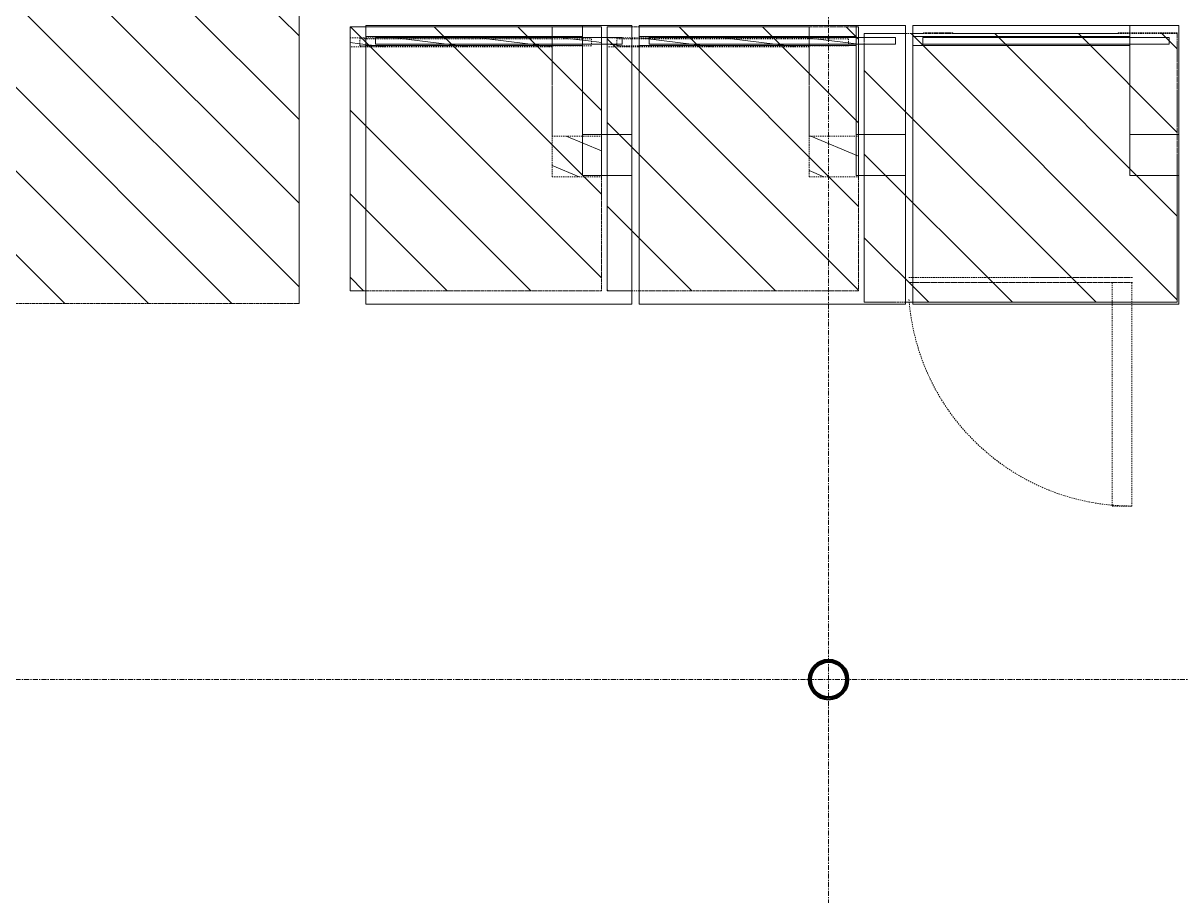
# Model space of a CAD drawing. Header units: inches. Extents: x 12491 to 15223, y 922 to 3433.
# Drawn here: x 13978.3 to 14095.7, y 2098.4 to 2187 of the extents above; entities that cross this region are included whole.
import ezdxf

# ---------------------------------------------------------------- set-up
doc = ezdxf.new("R2010")
doc.units = ezdxf.units.IN
doc.header["$MEASUREMENT"] = 0
doc.linetypes.add('Demolished', pattern=[0.1875, 0.125, -0.0625])
doc.linetypes.add('Grid Line 1_2_', pattern=[0.875, 0.5, -0.125, 0.125, -0.125])
for name, color, linetype, lineweight in [('I-FURN-2', 254, 'Demolished', 9), ('I-FURN-3', 10, 'Demolished', 9), ('M-EQPM-1', 50, 'Continuous', 9), ('M-EQPM-2', 10, 'Demolished', 9), ('M-EQPM-3', 21, 'Demolished', 9), ('M-EQPM-4', 254, 'Demolished', 9), ('S-COLS-4', 52, 'Continuous', 50), ('S-COLS-5', 52, 'Continuous', 9), ('S-GRID-1', 1, 'Grid Line 1_2_', 9)]:
    doc.layers.add(name, color=color, linetype=linetype, lineweight=lineweight)
doc.layers.add('S-COLS-3', color=215, linetype='Continuous', lineweight=18, transparency=0.4)
pattern_1 = [(135, (-12918.903, -2159.813), (-4.2426407, -4.2426407), [])]
pattern_2 = [(172.929, (-12918.903, -13.289), (-4.24298262, -0.525690454), [])]
pattern_3 = [(135, (-12944.986, -2159.813), (-4.2426407, -4.2426407), [])]
pattern_4 = [(172.929, (-12944.986, -13.289), (-4.24298262, -0.525690454), [])]
pattern_5 = [(135, (-12974.194, -2158.645), (-4.2426407, -4.2426407), [])]

# ---------------------------------------------------------------- blocks, each defined once
blk = doc.blocks.new('Table-Rectangular - 72_ x 30_-V19-DEMO _ NEW PLAN SUPERIMPOSED - 1ST FLOOR')
at = {"layer": 'I-FURN-3'}
h = blk.add_hatch(dxfattribs=at)
h.set_pattern_fill('FP_16', color=256, style=0, pattern_type=2)
h.set_pattern_definition([(225, (2194.516, -12890.344), (4.2426407, -4.2426407), [])])
h.paths.add_polyline_path([(36, 15), (-36, 15), (-36, -15), (36, -15)], flags=0)
at = {"layer": 'I-FURN-2'}
for p, q in [((-36, -15), (-36, 15)), ((-36, 15), (36, 15)), ((36, 15), (36, -15)), ((36, -15), (-36, -15))]:
    blk.add_line(p, q, dxfattribs=at)
at = {"layer": 'I-FURN-3'}
for p, q in [((36, 15), (-36, 15)), ((-36, 15), (-36, -15)), ((36, -15), (36, 15)), ((-36, -15), (36, -15))]:
    blk.add_line(p, q, dxfattribs=at)
blk = doc.blocks.new('_Front Washer - MAT12-V34-DEMO _ NEW PLAN SUPERIMPOSED - 1ST FLOOR')
at = {"layer": 'M-EQPM-2'}
h = blk.add_hatch(dxfattribs=at)
h.set_pattern_fill('FP_45', color=256, style=0, pattern_type=2)
h.set_pattern_definition(pattern_1)
h.paths.add_polyline_path([(10.94, 25.66), (12.11, 25.66), (12.11, 26.75), (-8.39, 26.75), (-8.39, 25.66), (7.66, 25.66)], flags=0)
h = blk.add_hatch(dxfattribs=at)
h.set_pattern_fill('FP_45', color=256, style=0, pattern_type=2)
h.set_pattern_definition(pattern_1)
h.paths.add_polyline_path([(12.11, 0), (17.11, 0), (17.11, 26.75), (-8.39, 26.75), (-8.39, 0)], flags=0)
h = blk.add_hatch(dxfattribs=at)
h.set_pattern_fill('FP_45', color=256, style=0, pattern_type=2)
h.set_pattern_definition(pattern_1)
h.paths.add_polyline_path([(14.23, 15.69), (17.11, 15.69), (17.11, 26.75), (12.11, 26.75), (12.11, 15.69)], flags=0)
h = blk.add_hatch(dxfattribs=at)
h.set_pattern_fill('FP_47', color=256, style=0, pattern_type=2)
h.set_pattern_definition(pattern_2)
h.paths.add_polyline_path([(-8.39, 24.75), (17.11, 24.75), (17.11, 25.66), (-8.39, 25.66), (-8.39, 25.24)], flags=0)
h.paths.add_polyline_path([(15.21, 24.84), (-7.39, 24.84), (-7.39, 25.56), (16.11, 25.56), (16.11, 24.84)], flags=0)
h = blk.add_hatch(dxfattribs=at)
h.set_pattern_fill('FP_47', color=256, style=0, pattern_type=2)
h.set_pattern_definition(pattern_2)
h.paths.add_polyline_path([(7.66, 24.84), (16.11, 24.84), (16.11, 25.56), (-7.39, 25.56), (-7.39, 24.84), (4.37, 24.84)], flags=0)
h = blk.add_hatch(dxfattribs=at)
h.set_pattern_fill('FP_46', color=256, style=0, pattern_type=2)
h.set_pattern_definition([(157.09, (-12918.903, -390.055), (-4.2425945, -1.7928471), [])])
h.paths.add_polyline_path([(12.11, 11.55), (17.11, 11.55), (17.11, 15.69), (12.11, 15.69), (12.11, 13.47)], flags=0)
for p, q in [((-8.39, 25.66), (-8.39, 26.75)), ((-8.39, 26.75), (12.11, 26.75)), ((-8.39, 24.75), (-8.39, 26.75)), ((-8.39, 26.75), (-6.79, 26.75)), ((-6.79, 26.75), (17.11, 26.75)), ((17.11, 26.75), (-6.79, 26.75)), ((-6.79, 26.75), (17.11, 26.75)), ((12.11, 15.69), (12.11, 26.75)), ((17.11, 26.75), (12.11, 26.75)), ((17.11, 26.75), (17.11, 15.69)), ((17.11, 25.8), (17.11, 26.75)), ((17.11, 25.8), (17.11, 26.75)), ((17.11, 26.75), (17.11, 25.8)), ((-8.39, 24.75), (-8.39, 25.66)), ((-8.39, 25.66), (12.11, 25.66)), ((12.11, 24.75), (-8.39, 24.75)), ((-8.39, 24.75), (-8.39, 0)), ((-7.39, 24.84), (-7.39, 25.56)), ((-7.39, 25.56), (12.11, 25.56)), ((12.11, 24.84), (-7.39, 24.84)), ((15.21, 25.56), (16.11, 25.56)), ((16.11, 24.84), (15.21, 24.84)), ((16.11, 25.56), (16.11, 24.84)), ((17.11, 25.68), (17.11, 25.8)), ((17.11, 25.68), (17.11, 25.8)), ((17.11, 25.8), (17.11, 25.68)), ((17.11, 25.01), (17.11, 25.66)), ((17.11, 25.01), (17.11, 25.66)), ((17.11, 25.66), (17.11, 25.01)), ((17.11, 24.89), (17.11, 25)), ((17.11, 24.89), (17.11, 25)), ((17.11, 25), (17.11, 24.89)), ((17.11, 24.75), (17.11, 24.89)), ((17.11, 24.75), (17.11, 24.89)), ((17.11, 24.89), (17.11, 24.75)), ((17.11, 11.69), (17.11, 24.75)), ((17.11, 11.69), (17.11, 24.75)), ((17.11, 24.75), (17.11, 11.69)), ((12.11, 11.55), (12.11, 15.69)), ((12.11, 15.69), (17.11, 15.69)), ((17.11, 15.69), (17.11, 11.55)), ((12.11, 11.55), (17.11, 11.55)), ((17.11, 11.69), (17.11, 11.55)), ((17.11, 0), (17.11, 11.55)), ((17.11, 11.55), (17.11, 0)), ((-8.39, 0), (17.11, 0)), ((17.11, 0), (-6.79, 0))]:
    blk.add_line(p, q, dxfattribs=at)
at = {"layer": 'M-EQPM-4'}
for p, q in [((-8.39, 26.75), (-6.79, 26.75)), ((-8.39, 24.75), (-8.39, 26.75)), ((-6.79, 26.75), (-8.39, 26.75)), ((-8.39, 26.75), (-8.39, 24.75)), ((12.11, 26.75), (12.11, 25.66)), ((-8.39, 0), (-8.39, 24.75)), ((12.11, 25.66), (12.11, 24.75)), ((12.11, 25.56), (15.21, 25.56)), ((15.21, 24.84), (12.11, 24.84)), ((12.11, 24.75), (12.11, 11.55)), ((17.11, 11.55), (17.11, 11.69)), ((17.11, 11.55), (17.11, 11.69)), ((-6.79, 0), (-8.39, 0))]:
    blk.add_line(p, q, dxfattribs=at)
blk = doc.blocks.new('_Front Washer - MAT12-V35-DEMO _ NEW PLAN SUPERIMPOSED - 1ST FLOOR')
at = {"layer": 'M-EQPM-2'}
h = blk.add_hatch(dxfattribs=at)
h.set_pattern_fill('FP_48', color=256, style=0, pattern_type=2)
h.set_pattern_definition(pattern_3)
h.paths.add_polyline_path([(11.14, 25.66), (12.11, 25.66), (12.11, 26.75), (-8.39, 26.75), (-8.39, 25.66), (7.85, 25.66)], flags=0)
h = blk.add_hatch(dxfattribs=at)
h.set_pattern_fill('FP_48', color=256, style=0, pattern_type=2)
h.set_pattern_definition(pattern_3)
h.paths.add_polyline_path([(12.11, 0), (17.11, 0), (17.11, 26.75), (-8.39, 26.75), (-8.39, 0)], flags=0)
h = blk.add_hatch(dxfattribs=at)
h.set_pattern_fill('FP_48', color=256, style=0, pattern_type=2)
h.set_pattern_definition(pattern_3)
h.paths.add_polyline_path([(14.42, 15.69), (17.11, 15.69), (17.11, 26.75), (12.11, 26.75), (12.11, 15.69)], flags=0)
h = blk.add_hatch(dxfattribs=at)
h.set_pattern_fill('FP_50', color=256, style=0, pattern_type=2)
h.set_pattern_definition(pattern_4)
h.paths.add_polyline_path([(-5.87, 24.75), (17.11, 24.75), (17.11, 25.66), (-8.39, 25.66), (-8.39, 24.75)], flags=0)
h.paths.add_polyline_path([(16.11, 24.84), (-7.39, 24.84), (-7.39, 25.56), (16.11, 25.56), (16.11, 25.24)], flags=0)
h = blk.add_hatch(dxfattribs=at)
h.set_pattern_fill('FP_50', color=256, style=0, pattern_type=2)
h.set_pattern_definition(pattern_4)
h.paths.add_polyline_path([(4.57, 24.84), (16.11, 24.84), (16.11, 25.56), (-7.39, 25.56), (-7.39, 24.84), (1.28, 24.84)], flags=0)
h = blk.add_hatch(dxfattribs=at)
h.set_pattern_fill('FP_49', color=256, style=0, pattern_type=2)
h.set_pattern_definition([(157.09, (-12944.986, -390.055), (-4.2425945, -1.7928471), [])])
h.paths.add_polyline_path([(12.11, 11.55), (17.11, 11.55), (17.11, 15.69), (12.11, 15.69), (12.11, 13.47)], flags=0)
for p, q in [((-8.39, 26.75), (-5.87, 26.75)), ((-8.39, 25.8), (-8.39, 26.75)), ((-5.87, 26.75), (-8.39, 26.75)), ((-8.39, 26.75), (-8.39, 25.8)), ((-8.39, 25.8), (-8.39, 26.75)), ((-8.39, 26.75), (-5.87, 26.75)), ((-5.87, 26.75), (12.11, 26.75)), ((-5.87, 26.75), (-5.12, 26.75)), ((-5.12, 26.75), (17.11, 26.75)), ((17.11, 26.75), (-5.12, 26.75)), ((-5.12, 26.75), (17.11, 26.75)), ((12.11, 15.69), (12.11, 26.75)), ((17.11, 26.75), (12.11, 26.75)), ((17.11, 26.75), (17.11, 15.69)), ((17.11, 25.8), (17.11, 26.75)), ((17.11, 25.8), (17.11, 26.75)), ((17.11, 26.75), (17.11, 25.8)), ((-8.39, 25.68), (-8.39, 25.8)), ((-8.39, 25.8), (-8.39, 25.68)), ((-8.39, 25.68), (-8.39, 25.8)), ((-8.39, 25.01), (-8.39, 25.66)), ((-8.39, 25.66), (-8.39, 25.01)), ((-8.39, 25.01), (-8.39, 25.66)), ((-8.39, 24.89), (-8.39, 25)), ((-8.39, 25), (-8.39, 24.89)), ((-8.39, 24.89), (-8.39, 25)), ((-8.39, 24.75), (-8.39, 24.89)), ((-8.39, 24.89), (-8.39, 24.75)), ((-8.39, 24.75), (-8.39, 24.89)), ((-8.39, 11.69), (-8.39, 24.75)), ((-5.87, 25.66), (12.11, 25.66)), ((-5.87, 25.56), (12.11, 25.56)), ((12.11, 24.84), (-5.87, 24.84)), ((12.11, 24.75), (-5.87, 24.75)), ((17.11, 25.69), (17.11, 25.8)), ((17.11, 25.69), (17.11, 25.8)), ((17.11, 25.8), (17.11, 25.69)), ((17.11, 25.01), (17.11, 25.66)), ((17.11, 25.01), (17.11, 25.66)), ((17.11, 25.66), (17.11, 25.01)), ((17.11, 24.89), (17.11, 24.99)), ((17.11, 24.89), (17.11, 24.99)), ((17.11, 24.99), (17.11, 24.89)), ((17.11, 24.75), (17.11, 24.89)), ((17.11, 24.75), (17.11, 24.89)), ((17.11, 24.89), (17.11, 24.75)), ((17.11, 11.69), (17.11, 24.75)), ((17.11, 11.69), (17.11, 24.75)), ((17.11, 24.75), (17.11, 11.69)), ((12.11, 11.55), (12.11, 15.69)), ((12.11, 15.69), (17.11, 15.69)), ((17.11, 15.69), (17.11, 11.55)), ((-8.39, 11.69), (-8.39, 0)), ((-8.39, 0), (-8.39, 11.69)), ((12.11, 11.55), (17.11, 11.55)), ((17.11, 11.69), (17.11, 11.55)), ((17.11, 0), (17.11, 11.55)), ((17.11, 11.55), (17.11, 0)), ((-8.39, 0), (17.11, 0)), ((-5.87, 0), (-8.39, 0)), ((17.11, 0), (-5.12, 0))]:
    blk.add_line(p, q, dxfattribs=at)
at = {"layer": 'M-EQPM-3'}
for p, q in [((-8.39, 25.66), (-8.39, 26.75)), ((-8.39, 26.75), (-5.87, 26.75)), ((-8.39, 24.75), (-8.39, 25.66)), ((-8.39, 25.66), (-5.87, 25.66)), ((-5.87, 24.75), (-8.39, 24.75)), ((-8.39, 24.75), (-8.39, 11.69)), ((-7.39, 24.84), (-7.39, 25.56)), ((-7.39, 25.56), (-5.87, 25.56)), ((-5.87, 24.84), (-7.39, 24.84))]:
    blk.add_line(p, q, dxfattribs=at)
at = {"layer": 'M-EQPM-4'}
for p, q in [((-5.87, 26.75), (-5.12, 26.75)), ((-5.12, 26.75), (-5.87, 26.75)), ((12.11, 26.75), (12.11, 25.66)), ((12.11, 25.66), (12.11, 24.75)), ((12.11, 25.56), (16.11, 25.56)), ((16.11, 24.84), (12.11, 24.84)), ((12.11, 24.75), (12.11, 11.55)), ((16.11, 25.56), (16.11, 24.84)), ((17.11, 11.55), (17.11, 11.69)), ((17.11, 11.55), (17.11, 11.69)), ((-5.12, 0), (-5.87, 0))]:
    blk.add_line(p, q, dxfattribs=at)
blk = doc.blocks.new('_Stacked Dryer - D6 - DG26CS-V38-DEMO _ NEW PLAN SUPERIMPOSED - 1ST FLOOR')
at = {"layer": 'M-EQPM-2'}
h = blk.add_hatch(dxfattribs=at)
h.set_pattern_fill('FP_57', color=256, style=0, pattern_type=2)
h.set_pattern_definition(pattern_5)
h.paths.add_polyline_path([(-11.51, 0), (20.24, 0), (20.24, 27.25), (-11.51, 27.25), (-11.51, 14.64)], flags=0)
h = blk.add_hatch(dxfattribs=at)
h.set_pattern_fill('FP_57', color=256, style=0, pattern_type=2)
h.set_pattern_definition(pattern_5)
h.paths.add_polyline_path([(-5.51, 27.25), (-2.51, 27.25), (-2.51, 27.31), (-5.51, 27.31)], flags=0)
h = blk.add_hatch(dxfattribs=at)
h.set_pattern_fill('FP_57', color=256, style=0, pattern_type=2)
h.set_pattern_definition(pattern_5)
h.paths.add_polyline_path([(14.24, 27.25), (20.24, 27.25), (20.24, 27.31), (14.24, 27.31)], flags=0)
for p, q in [((20.24, 27.25), (-11.51, 27.25)), ((-11.51, 27.25), (-11.51, 0)), ((-11.51, 26.96), (-11.51, 27.25)), ((-11.51, 27.25), (-7.33, 27.25)), ((-6.58, 27.25), (-5.51, 27.25)), ((-2.51, 27.31), (-5.51, 27.31)), ((-5.51, 27.31), (-5.51, 27.25)), ((-2.51, 27.25), (-5.51, 27.25)), ((-5.51, 27.25), (-2.51, 27.25)), ((-5.51, 27.25), (-2.51, 27.25)), ((-2.51, 27.31), (-2.51, 27.25)), ((-2.51, 27.25), (14.24, 27.25)), ((20.24, 27.31), (14.24, 27.31)), ((14.24, 27.31), (14.24, 27.25)), ((20.24, 27.25), (14.24, 27.25)), ((14.24, 27.25), (20.24, 27.25)), ((14.24, 27.25), (20.24, 27.25)), ((20.24, 27.31), (20.24, 27.25)), ((20.24, 0), (20.24, 27.25)), ((20.24, 27.25), (20.24, 26.96)), ((-11.51, 26.85), (-11.51, 26.96)), ((-11.51, 26.18), (-11.51, 26.84)), ((-11.51, 26.06), (-11.51, 26.16)), ((-11.51, 12.86), (-11.51, 26.06)), ((20.24, 26.94), (20.24, 26.08)), ((20.24, 26.06), (20.24, 12.86)), ((-11.51, 0), (-11.51, 12.86)), ((20.24, 12.86), (20.24, 0)), ((13.64, 2), (13.64, -20.68)), ((15.64, -20.68), (15.64, 2)), ((-11.51, 0), (20.24, 0)), ((-7.33, 0), (-11.51, 0)), ((20.24, 0), (-6.58, 0)), ((-11.51, 0), (-7.33, 0)), ((-6.58, 0), (20.24, 0)), ((13.66, 0), (-4.94, 0)), ((-4.94, 0), (13.66, 0)), ((13.64, -20.68), (15.64, -20.68))]:
    blk.add_line(p, q, dxfattribs=at)
blk.add_arc((15.64, 2), 22.68, 184.3791, 270, dxfattribs=at)
at = {"layer": 'M-EQPM-4'}
for p, q in [((-7.33, 27.25), (-6.58, 27.25)), ((-5.51, 27.31), (-2.51, 27.31)), ((-5.51, 27.31), (-5.51, 27.25)), ((-2.51, 27.25), (-2.51, 27.31)), ((14.24, 27.31), (20.24, 27.31)), ((14.24, 27.31), (14.24, 27.25)), ((20.24, 27.25), (20.24, 27.31)), ((-6, 2.5), (-6.98, 2.5)), ((-6.98, 2.5), (15.7, 2.5)), ((5.55, 2.5), (-6, 2.5)), ((7.86, 2.5), (5.55, 2.5)), ((15.7, 2.5), (7.86, 2.5)), ((15.7, 2), (-6.98, 2)), ((-6.98, 2), (15.7, 2)), ((20.11, 0), (-11.39, 0)), ((-8.39, 0), (17.11, 0)), ((-6.58, 0), (-7.33, 0)), ((-4.94, 0), (-2.33, 0)), ((13.67, 0), (-4.94, 0)), ((-4.52, 0), (-4.94, 0)), ((-4.94, 0), (13.67, 0)), ((5.42, 0), (-4.52, 0)), ((-2.33, 0), (9.41, 0)), ((9.41, 0), (13.24, 0)), ((13.24, 0), (13.67, 0)), ((-11.39, 0), (-8.39, 0)), ((-7.33, 0), (-6.58, 0)), ((13.67, 0), (5.42, 0)), ((17.11, 0), (20.11, 0))]:
    blk.add_line(p, q, dxfattribs=at)
blk = doc.blocks.new('_Front Washer - MAH21-V150-DEMO _ NEW PLAN SUPERIMPOSED - 1ST FLOOR')
at = {"layer": 'M-EQPM-1'}
for p, q in [((-9.14, 28.25), (17.86, 28.25)), ((-9.14, 28.11), (-9.14, 28.25)), ((-9.14, 28.11), (-9.14, 28.25)), ((-9.14, 28.25), (12.86, 28.25)), ((17.86, 28.25), (-9.14, 28.25)), ((-9.14, 28.25), (-9.14, 28.11)), ((-9.14, 28.11), (-9.14, 28.25)), ((-9.14, 28.25), (17.86, 28.25)), ((12.86, 28.11), (12.86, 28.25)), ((12.86, 28.25), (12.86, 28.11)), ((17.86, 28.25), (12.86, 28.25)), ((17.86, 28.25), (17.86, 17.19)), ((17.86, 28.11), (17.86, 28.25)), ((17.86, 28.11), (17.86, 28.25)), ((17.86, 28.25), (17.86, 28.11)), ((-9.14, 26.92), (-9.14, 28.11)), ((-9.14, 27.16), (-9.14, 28.11)), ((-9.14, 28.11), (-9.14, 26.92)), ((-9.14, 26.92), (-9.14, 28.11)), ((-9.14, 26.92), (-9.14, 27.16)), ((-9.14, 27.16), (12.86, 27.16)), ((-8.14, 27.03), (12.86, 27.03)), ((-8.14, 26.92), (-8.14, 27.02)), ((12.86, 17.19), (12.86, 28.11)), ((12.86, 28.11), (12.86, 27.16)), ((12.86, 27.16), (12.86, 27.01)), ((12.86, 27.03), (14.76, 27.03)), ((14.76, 27.03), (15.34, 27.03)), ((15.34, 27.03), (16.86, 27.03)), ((16.86, 27.02), (16.86, 26.92)), ((17.86, 27.16), (17.86, 28.11)), ((17.86, 27.16), (17.86, 28.11)), ((17.86, 28.11), (17.86, 27.16)), ((17.86, 26.92), (17.86, 27.16)), ((17.86, 26.92), (17.86, 27.16)), ((17.86, 27.16), (17.86, 26.92)), ((-9.14, 26.25), (-9.14, 26.92)), ((-9.14, 26.25), (-9.14, 26.92)), ((-9.14, 26.92), (-9.14, 26.25)), ((-9.14, 26.25), (-9.14, 26.92)), ((9.76, 26.25), (-9.14, 26.25)), ((-9.14, 26.25), (-9.14, 26.2)), ((-9.14, 26.2), (-9.14, 26.25)), ((-9.14, 26.2), (-9.14, 26.11)), ((-9.14, 26.11), (-9.14, 26.2)), ((-9.14, 26.11), (-9.14, 0)), ((-9.14, 1.36), (-9.14, 26.11)), ((-8.14, 26.37), (-8.14, 26.92)), ((9.76, 26.37), (-8.14, 26.37)), ((12.86, 26.37), (9.76, 26.37)), ((12.86, 26.25), (9.76, 26.25)), ((12.86, 27.01), (12.86, 26.25)), ((14.76, 26.37), (12.86, 26.37)), ((12.86, 26.25), (12.86, 26.12)), ((12.86, 26.11), (12.86, 13.05)), ((15.34, 26.37), (14.76, 26.37)), ((16.86, 26.37), (15.34, 26.37)), ((16.86, 26.92), (16.86, 26.37)), ((17.86, 26.25), (17.86, 26.92)), ((17.86, 26.25), (17.86, 26.92)), ((17.86, 26.92), (17.86, 26.25)), ((17.86, 26.2), (17.86, 26.25)), ((17.86, 26.2), (17.86, 26.25)), ((17.86, 26.25), (17.86, 26.2)), ((17.86, 26.11), (17.86, 26.2)), ((17.86, 26.11), (17.86, 26.2)), ((17.86, 26.2), (17.86, 26.11)), ((17.86, 13.05), (17.86, 26.11)), ((17.86, 13.05), (17.86, 26.11)), ((17.86, 26.11), (17.86, 13.05)), ((12.86, 13.05), (12.86, 17.19)), ((12.86, 17.19), (14.76, 17.19)), ((14.76, 17.19), (17.86, 17.19)), ((17.86, 17.19), (17.86, 13.05)), ((12.86, 13.05), (14.76, 13.05)), ((14.76, 13.05), (17.86, 13.05)), ((17.86, 0), (17.86, 13.05)), ((17.86, 13.05), (17.86, 1.36)), ((-9.14, 0), (-9.14, 1.36)), ((17.86, 1.36), (17.86, 0)), ((-9.14, 0), (17.86, 0)), ((17.86, 0), (-9.14, 0))]:
    blk.add_line(p, q, dxfattribs=at)
blk = doc.blocks.new('_Front Washer - MAH21-V151-DEMO _ NEW PLAN SUPERIMPOSED - 1ST FLOOR')
at = {"layer": 'M-EQPM-1'}
for p, q in [((-9.14, 28.25), (17.86, 28.25)), ((-9.14, 28.11), (-9.14, 28.25)), ((-9.14, 28.11), (-9.14, 28.25)), ((-9.14, 28.25), (12.86, 28.25)), ((17.86, 28.25), (-9.14, 28.25)), ((-9.14, 28.25), (-9.14, 28.11)), ((-9.14, 28.11), (-9.14, 28.25)), ((-9.14, 28.25), (17.86, 28.25)), ((12.86, 28.11), (12.86, 28.25)), ((12.86, 28.25), (12.86, 28.11)), ((17.86, 28.25), (12.86, 28.25)), ((17.86, 28.25), (17.86, 27.44)), ((17.86, 27.44), (17.86, 28.25)), ((17.86, 27.44), (17.86, 28.25)), ((17.86, 28.25), (17.86, 27.44)), ((-9.14, 26.93), (-9.14, 28.11)), ((-9.14, 27.16), (-9.14, 28.11)), ((-9.14, 28.11), (-9.14, 26.93)), ((-9.14, 26.93), (-9.14, 28.11)), ((-9.14, 26.93), (-9.14, 27.16)), ((-9.14, 27.16), (12.86, 27.16)), ((-8.14, 27.03), (12.86, 27.03)), ((-8.14, 26.93), (-8.14, 27.02)), ((12.86, 17.19), (12.86, 28.11)), ((12.86, 28.11), (12.86, 27.16)), ((12.86, 27.16), (12.86, 27.02)), ((12.86, 27.03), (13.09, 27.03)), ((13.09, 27.03), (13.68, 27.03)), ((13.69, 27.03), (16.86, 27.03)), ((16.86, 27.03), (16.86, 26.37)), ((17.86, 27.44), (17.86, 17.19)), ((17.86, 27.16), (17.86, 27.44)), ((17.86, 27.16), (17.86, 27.44)), ((17.86, 27.44), (17.86, 27.16)), ((17.86, 26.25), (17.86, 27.16)), ((17.86, 26.25), (17.86, 27.16)), ((17.86, 27.16), (17.86, 26.25)), ((-9.14, 26.25), (-9.14, 26.92)), ((-9.14, 26.25), (-9.14, 26.92)), ((-9.14, 26.92), (-9.14, 26.25)), ((-9.14, 26.25), (-9.14, 26.92)), ((8.09, 26.25), (-9.14, 26.25)), ((-9.14, 26.25), (-9.14, 26.2)), ((-9.14, 26.2), (-9.14, 26.25)), ((-9.14, 26.2), (-9.14, 26.11)), ((-9.14, 26.11), (-9.14, 26.2)), ((-9.14, 26.11), (-9.14, 0)), ((-9.14, 1.36), (-9.14, 26.11)), ((-8.14, 26.37), (-8.14, 26.92)), ((8.09, 26.37), (-8.14, 26.37)), ((12.86, 26.37), (8.09, 26.37)), ((12.86, 26.25), (8.09, 26.25)), ((12.86, 26.99), (12.86, 26.25)), ((13.09, 26.37), (12.86, 26.37)), ((12.86, 26.25), (12.86, 26.13)), ((12.86, 26.11), (12.86, 13.05)), ((13.68, 26.37), (13.09, 26.37)), ((16.86, 26.37), (13.69, 26.37)), ((17.86, 13.05), (17.86, 26.25)), ((17.86, 13.05), (17.86, 26.25)), ((17.86, 26.25), (17.86, 13.05)), ((12.86, 13.05), (12.86, 17.19)), ((12.86, 17.19), (13.09, 17.19)), ((13.09, 17.19), (13.68, 17.19)), ((13.68, 17.19), (17.86, 17.19)), ((17.86, 17.19), (17.86, 13.05)), ((12.86, 13.05), (13.09, 13.05)), ((13.09, 13.05), (13.68, 13.05)), ((13.68, 13.05), (17.86, 13.05)), ((17.86, 0.19), (17.86, 13.05)), ((17.86, 13.05), (17.86, 0.19)), ((-9.14, 0), (-9.14, 1.36)), ((-9.14, 0), (17.86, 0)), ((17.86, 0), (-9.14, 0)), ((17.86, 0), (17.86, 0.19)), ((17.86, 0.19), (17.86, 0))]:
    blk.add_line(p, q, dxfattribs=at)
blk = doc.blocks.new('_Front Washer - MAH21-V152-DEMO _ NEW PLAN SUPERIMPOSED - 1ST FLOOR')
at = {"layer": 'M-EQPM-1'}
for p, q in [((-9.14, 28.25), (17.86, 28.25)), ((-9.14, 27.44), (-9.14, 28.25)), ((-9.14, 27.44), (-9.14, 28.25)), ((-9.14, 28.25), (12.86, 28.25)), ((17.86, 28.25), (-9.14, 28.25)), ((-9.14, 28.25), (-9.14, 27.44)), ((-9.14, 27.44), (-9.14, 28.25)), ((-9.14, 28.25), (17.86, 28.25)), ((12.86, 27.44), (12.86, 28.25)), ((12.86, 28.25), (12.86, 27.44)), ((17.86, 28.25), (12.86, 28.25)), ((17.86, 28.25), (17.86, 17.19)), ((17.86, 27.16), (17.86, 28.25)), ((17.86, 27.16), (17.86, 28.25)), ((17.86, 28.25), (17.86, 27.16)), ((-9.14, 26.25), (-9.14, 27.44)), ((-9.14, 27.16), (-9.14, 27.44)), ((-9.14, 27.44), (-9.14, 26.25)), ((-9.14, 26.25), (-9.14, 27.44)), ((-9.14, 26.25), (-9.14, 27.16)), ((-9.14, 27.16), (12.86, 27.16)), ((-8.14, 26.37), (-8.14, 27.03)), ((-8.14, 27.03), (12.86, 27.03)), ((12.86, 17.19), (12.86, 27.44)), ((12.86, 27.44), (12.86, 27.16)), ((12.86, 27.16), (12.86, 26.25)), ((12.86, 27.03), (16.86, 27.03)), ((16.86, 27.03), (16.86, 26.37)), ((17.86, 26.25), (17.86, 27.16)), ((17.86, 26.25), (17.86, 27.16)), ((17.86, 27.16), (17.86, 26.25)), ((12.86, 26.25), (-9.14, 26.25)), ((-9.14, 26.25), (-9.14, 2.69)), ((-9.14, 2.69), (-9.14, 26.25)), ((12.86, 26.37), (-8.14, 26.37)), ((16.86, 26.37), (12.86, 26.37)), ((12.86, 26.25), (12.86, 13.05)), ((17.86, 13.05), (17.86, 26.25)), ((17.86, 13.05), (17.86, 26.25)), ((17.86, 26.25), (17.86, 13.05)), ((12.86, 13.05), (12.86, 17.19)), ((12.86, 17.19), (17.68, 17.19)), ((17.68, 17.19), (17.86, 17.19)), ((17.86, 17.19), (17.86, 13.05)), ((12.86, 13.05), (17.68, 13.05)), ((17.68, 13.05), (17.86, 13.05)), ((17.86, 0), (17.86, 13.05)), ((17.86, 13.05), (17.86, 0)), ((-9.14, 2.69), (-9.14, 2.19)), ((-9.14, 2.19), (-9.14, 2.69)), ((-9.14, 2.19), (-9.14, 0.19)), ((-9.14, 0.19), (-9.14, 2.19)), ((-9.14, 0.19), (-9.14, 0)), ((-9.14, 0), (-9.14, 0.19)), ((-9.14, 0), (17.86, 0)), ((17.86, 0), (-9.14, 0))]:
    blk.add_line(p, q, dxfattribs=at)

msp = doc.modelspace()

# ---------------------------------------------------------------- hatches: boundary and pattern name
at = {"layer": 'S-COLS-3'}
h = msp.add_hatch(color=256, dxfattribs=at)
h.paths.add_polyline_path([(14059.517, 2118.413), (14060.407, 2118.413), (14061.209, 2118.799), (14061.764, 2119.495), (14061.962, 2120.362), (14061.764, 2121.23), (14061.209, 2121.926), (14060.31, 2122.312), (14059.517, 2122.312), (14058.715, 2121.926), (14058.16, 2121.23), (14057.962, 2120.362), (14058.16, 2119.495), (14058.715, 2118.799)], flags=0)
h.paths.add_polyline_path([(14059.962, 2118.572), (14059.067, 2118.812), (14058.412, 2119.467), (14058.172, 2120.362), (14058.412, 2121.257), (14059.067, 2121.913), (14059.962, 2122.152), (14060.857, 2121.913), (14061.512, 2121.257), (14061.752, 2120.362), (14061.512, 2119.467), (14060.857, 2118.812), (14060.31, 2118.666)], flags=0)

# ---------------------------------------------------------------- linework, layer by layer
at = {"layer": 'S-COLS-4'}
for radius, start, end in [(2, 0, 180), (1.79, 0, 180), (2, 180, 0), (1.79, 180, 0)]:
    msp.add_arc((14059.962, 2120.362), radius, start, end, dxfattribs=at)
at = {"layer": 'S-COLS-5'}
for radius, start, end in [(2, 0, 180), (1.79, 150, 180), (1.79, 0, 150), (2, 180, 0), (1.79, 180, 208.11865), (1.79, 331.88135, 0), (1.79, 208.11865, 217.08936), (1.79, 217.08936, 236.28956), (1.79, 236.28956, 246.77028), (1.79, 293.22972, 303.71044), (1.79, 303.71044, 322.91064), (1.79, 322.91064, 331.88135), (1.79, 246.77028, 264.59356), (1.79, 264.59356, 275.40644), (1.79, 275.40644, 293.22972)]:
    msp.add_arc((14059.962, 2120.362), radius, start, end, dxfattribs=at)
at = {"layer": 'S-GRID-1'}
for p, q in [((14059.962, 1849.931), (14059.962, 2518.327)), ((13554.863, 2120.362), (14533.559, 2120.362))]:
    msp.add_line(p, q, dxfattribs=at)

# ---------------------------------------------------------------- block references
at = {"layer": 'I-FURN-2', "rotation": 270.0000000000001}
msp.add_blockref('Table-Rectangular - 72_ x 30_-V19-DEMO _ NEW PLAN SUPERIMPOSED - 1ST FLOOR', (13991.243, 2194.516), dxfattribs=at)
at = {"layer": 'M-EQPM-1'}
for name, p in [('_Front Washer - MAH21-V150-DEMO _ NEW PLAN SUPERIMPOSED - 1ST FLOOR', (14022.151, 2158.453)), ('_Front Washer - MAH21-V151-DEMO _ NEW PLAN SUPERIMPOSED - 1ST FLOOR', (14049.901, 2158.453)), ('_Front Washer - MAH21-V152-DEMO _ NEW PLAN SUPERIMPOSED - 1ST FLOOR', (14077.651, 2158.453))]:
    msp.add_blockref(name, p, dxfattribs=at)
at = {"layer": 'M-EQPM-2'}
for name, p in [('_Front Washer - MAT12-V34-DEMO _ NEW PLAN SUPERIMPOSED - 1ST FLOOR', (14019.803, 2159.813)), ('_Front Washer - MAT12-V35-DEMO _ NEW PLAN SUPERIMPOSED - 1ST FLOOR', (14045.886, 2159.813))]:
    msp.add_blockref(name, p, dxfattribs=at)
at = {"layer": 'M-EQPM-4'}
msp.add_blockref('_Stacked Dryer - D6 - DG26CS-V38-DEMO _ NEW PLAN SUPERIMPOSED - 1ST FLOOR', (14075.093, 2158.645), dxfattribs=at)

doc.saveas('drawing.dxf')
